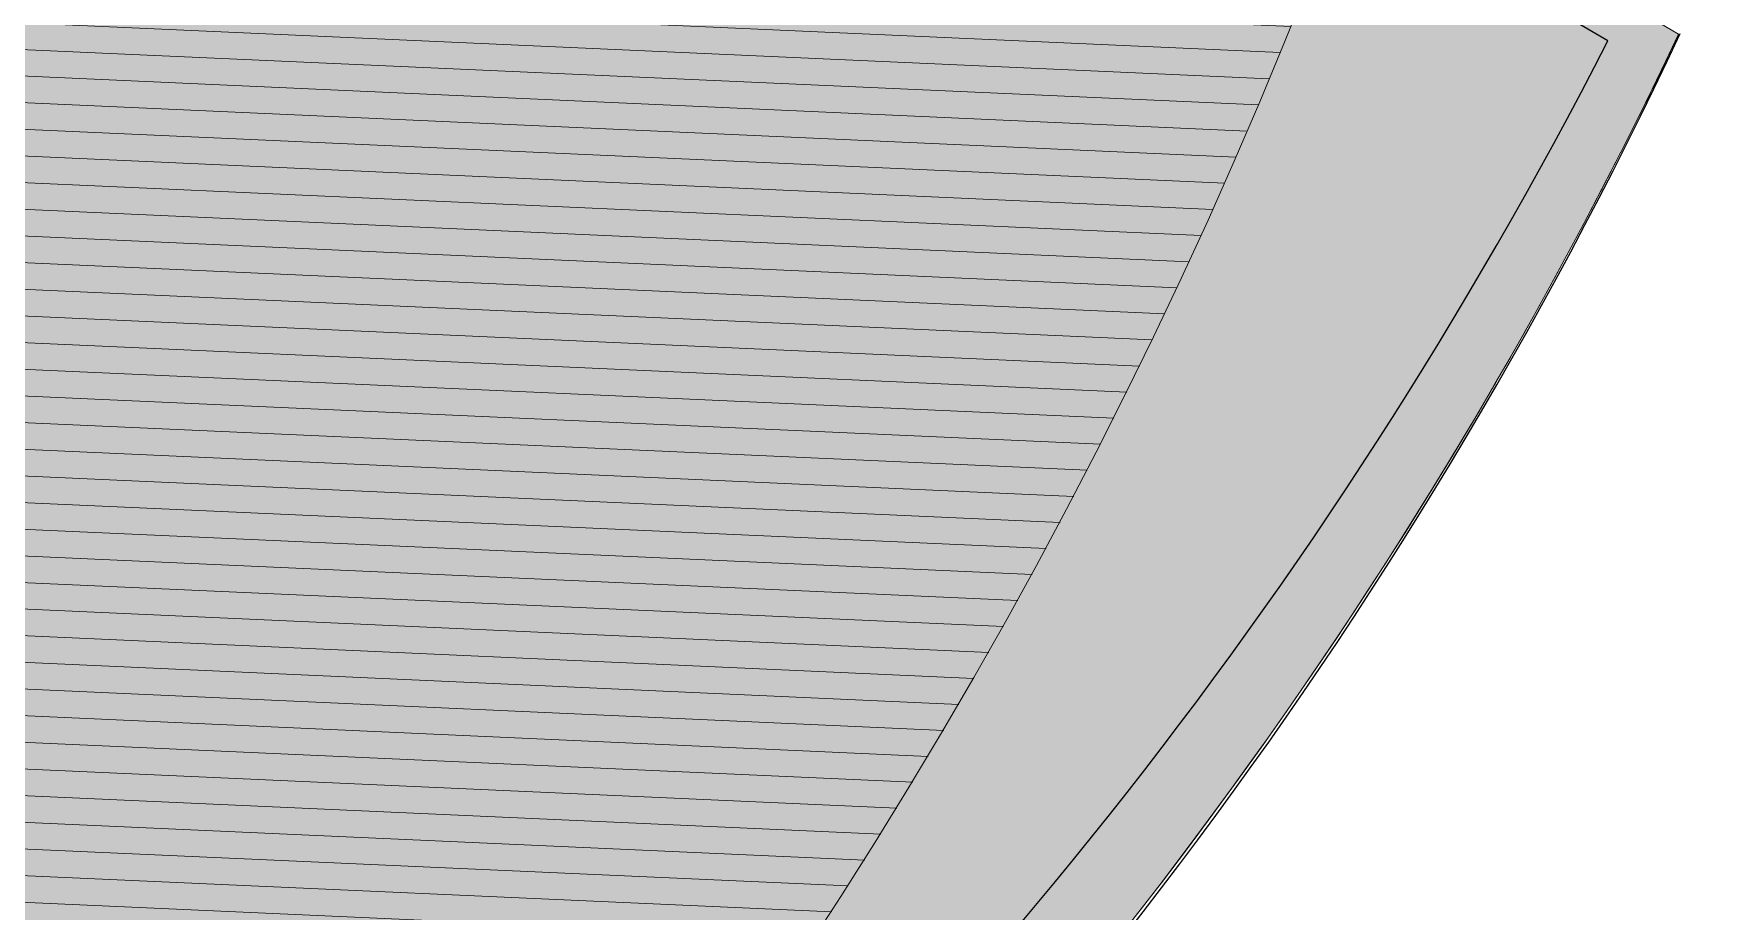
# Model space of a CAD drawing. Header units: millimetres. Extents: x -1030105 to 906887, y -616134 to 1220667.
# Drawn here: x 874748 to 882606, y -322027 to -317905 of the extents above; entities that cross this region are included whole.
import ezdxf

# ---------------------------------------------------------------- set-up
doc = ezdxf.new("R2010")
doc.units = ezdxf.units.MM
doc.header["$MEASUREMENT"] = 0
doc.linetypes.add('DASHEDX2', pattern=[38.099999999999994, 25.4, -12.7])
doc.layers.add('A-Wall', color=6, linetype='Continuous', lineweight=9)
doc.layers.add('QH_Ki hieu', color=6, linetype='Continuous', lineweight=15)
for name, color, linetype in [('A-WALL-PATT', 7, 'Continuous'), ('DA-ROOF-OTLN', 6, 'DASHEDX2'), ('XR-BC-Frame outside$0$LBC - BEACH CLUB - 240809 DG Rev$0$DA-DOOR-WIND', 21, 'Continuous')]:
    doc.layers.add(name, color=color, linetype=linetype)
doc.layers.add('TMB-KHU B-XREF$0$GRASS', color=95, linetype='Continuous', lineweight=0, transparency=0.6)

# ---------------------------------------------------------------- blocks, each defined once
blk = doc.blocks.new('XR-BC-Frame outside-flat-1')
at = {"layer": 'XR-BC-Frame outside$0$LBC - BEACH CLUB - 240809 DG Rev$0$DA-DOOR-WIND'}
blk.add_line((-7099512.014223868, -1075366.685600756), (-7102584.520079021, -1073556.841338855), dxfattribs=at)
for centre, radius, start, end in [((-7119072.324118378, -1065952.387148925), 22000, 240.2370854403487, 334.7629145596516), ((-7118901.668796401, -1065402.685622944), 21800, 242.1978285747222, 332.8021714252797)]:
    blk.add_arc(centre, radius, start, end, dxfattribs=at)
blk = doc.blocks.new('111111')
at = {"layer": 'A-WALL-PATT', "extrusion": (2.643228823645613e-09, 1.168364264361378e-09, 1)}
h = blk.add_hatch(color=255, dxfattribs=at)
h.dxf.hatch_style = 1
edge = h.paths.add_edge_path()
edge.add_arc((480219.7858931146, 1167791.09787471), 17.95625409759747, 175.2346372613609, 227.6738886339441, ccw=False)
edge.add_line((480201.8917090598, 1167792.589597952), (480202.2315401692, 1167792.561300864))
edge.add_arc((480222.4309556005, 1167791.040519092), 20.25658315083546, 175.6944150595487, 187.7190087789885)
edge.add_line((480202.3579235652, 1167788.319757092), (480204.5997450022, 1167789.337117267))
edge.add_arc((480222.0476552981, 1167797.118478969), 19.10442785426783, 145.1693927360603, 204.035758603613, ccw=False)
edge.add_line((480206.3658961516, 1167808.030013862), (480206.6457893145, 1167807.835217236))
edge.add_arc((480223.0313465552, 1167796.478204828), 19.93660494947684, 145.2737387224778, 152.2700192400054)
edge.add_line((480205.3844553026, 1167805.754812292), (480206.8575468386, 1167804.988690058))
edge.add_arc((480231.0203084841, 1167792.174037628), 27.35058257521144, 127.1256568996294, 152.0608829801929, ccw=False)
edge.add_line((480214.5124518351, 1167813.981032746), (480214.7174762934, 1167813.708542601))
edge.add_arc((480233.0424835267, 1167789.484511103), 30.37448916589842, 127.1067944420845, 131.2827606693089)
edge.add_line((480213.002136852, 1167812.309806221), (480214.060896104, 1167811.125455194))
edge.add_arc((480230.7274916021, 1167792.48184055), 25.00719441514041, 111.29988397985139, 131.7953544591053, ccw=False)
edge.add_arc((480220.8178296905, 1167817.89892954), 2.273381310523913, 291.3001728592886, 371.6272930335114)
edge.add_line((480223.0445597488, 1167818.35711709), (480222.2074872507, 1167822.425177181))
edge.add_arc((480227.0263550354, 1167798.802406044), 24.10926798767607, 64.48341949209521, 101.52971700896461, ccw=False)
edge.add_line((480237.4119592053, 1167820.560072025), (480238.6302300879, 1167822.408209587))
edge.add_line((480238.6302300878, 1167822.408209587), (480238.998944281, 1167822.16515746))
edge.add_arc((480239.8746579178, 1167820.981961209), 1.472014858031872, 56.60337364703821, 126.50608464958711, ccw=False)
edge.add_line((480240.6849013855, 1167822.210917378), (480243.0575554438, 1167820.646640719))
edge.add_arc((480242.2473126057, 1167819.417685503), 1.472013714957934, -13.299398889197107, 56.60337364721141, ccw=False)
edge.add_line((480243.6798488061, 1167819.079064165), (480244.0439820262, 1167818.838993168))
edge.add_line((480244.0439820262, 1167818.838993168), (480242.8060087438, 1167816.961268645))
edge.add_arc((480226.859658937, 1167798.957619081), 24.05031122019738, 22.08605235720961, 48.46776523492463, ccw=False)
edge.add_arc((480251.2524682179, 1167808.853456705), 2.273381310464571, 202.0361058680608, 287.0475638986841)
edge.add_line((480251.9189451343, 1167806.67996387), (480256.097917685, 1167807.961398394))
edge.add_arc((480232.9590440986, 1167798.477079689), 25.00719440767582, 288.0577122889798, 382.28807612535155, ccw=False)
edge.add_arc((480241.4153687264, 1167772.540225884), 2.273381310464986, 108.0585981395158, 193.7360100087398)
edge.add_line((480239.2070059465, 1167772.000414422), (480240.2324876577, 1167767.805179974))
edge.add_arc((480230.1419404856, 1167786.513554928), 21.25611525313659, 298.3406434867571, 302.8931188944929)
edge.add_line((480241.6855757181, 1167768.665111823), (480241.8707677272, 1167768.378773164))
edge.add_arc((480230.1419404829, 1167786.513554935), 21.59712245720434, 279.07103371546197, 302.8931188901852, ccw=False)
edge.add_line((480233.5469180391, 1167765.186533899), (480233.4931552357, 1167765.523276336))
edge.add_arc((480233.8486393159, 1167765.580031348), 0.3599861978954548, 10.237620173101675, 189.0710337108366, ccw=False)
edge.add_line((480234.2028942176, 1167765.644012026), (480234.0128835124, 1167766.429603166))
edge.add_arc((480230.3786145685, 1167781.455332801), 15.45899291117491, 242.6808204078638, 283.59698255433034, ccw=False)
edge.add_line((480223.2837562917, 1167767.720579514), (480222.8072664452, 1167766.55334782))
edge.add_arc((480232.8286476266, 1167791.860390475), 27.21900969372033, 248.3968407838984, 251.8019688948235)
edge.add_line((480224.3280890092, 1167766.00279987), (480224.221790846, 1167765.678783499))
edge.add_arc((480232.4777079789, 1167790.844024422), 26.48489226696013, 201.3728077976264, 251.8369778060728, ccw=False)
edge.add_line((480207.8142114389, 1167781.192006145), (480206.4037020448, 1167779.643295028))
edge.add_arc((480219.7894808211, 1167791.099284637), 17.61870515598718, 220.5579989796274, 227.6683501628283)
edge.add_line((480207.9246751551, 1167778.074494509), (480207.6950581236, 1167777.822379599))
at = {"layer": 'A-Wall', "extrusion": (2.643228823646299e-09, 1.168364264361702e-09, 1), "elevation": 0.03806475069832382}
blk.add_lwpolyline([(480207.6950581233, 1167777.822379598, -0.2328878377101954), (480201.8917090599, 1167792.589597952), (480202.231540169, 1167792.561300864, 0.05251538496944803), (480202.3579235647, 1167788.319757091), (480204.5997450018, 1167789.337117266, -0.2626546181741475), (480206.3658961517, 1167808.030013862), (480206.6457893146, 1167807.835217236, 0.03053651885314964), (480205.3844553026, 1167805.754812292), (480206.8575468385, 1167804.988690058, -0.1092318010861941), (480214.5124518352, 1167813.981032746), (480214.7174762934, 1167813.7085426, 0.01822310681375), (480213.0021368517, 1167812.309806221), (480214.0608961037, 1167811.125455194, -0.08966752457732981), (480221.643644639, 1167815.780842607, 0.3655874912846441), (480223.0445597488, 1167818.357117089), (480222.2074872504, 1167822.425177181, -0.1630677176795841), (480237.4119592052, 1167820.560072025), (480238.6302300875, 1167822.408209587), (480238.9989442808, 1167822.16515746, -0.3148321466877497), (480240.6849013849, 1167822.210917378), (480243.0575554435, 1167820.646640718, -0.3148324417924367), (480243.6798488057, 1167819.079064165), (480244.0439820261, 1167818.838993168), (480242.8060087435, 1167816.961268644, -0.1156230875817272), (480249.1451628543, 1167808.000504954, 0.3889362886530088), (480251.9189451341, 1167806.67996387), (480256.0979176848, 1167807.961398393, -0.4360080856279802), (480240.7106443744, 1167774.701620381, 0.3922854151885992), (480239.2070059464, 1167772.000414422), (480240.2324876575, 1167767.805179974, 0.01986653426235281), (480241.685575718, 1167768.665111823), (480241.8707677272, 1167768.378773164, -0.104319423563129), (480233.5469180389, 1167765.186533899), (480233.4931552354, 1167765.523276336, -0.9898710832779887), (480234.2028942175, 1167765.644012026), (480234.0128835124, 1167766.429603166, -0.1804517090033734), (480223.2837562913, 1167767.720579514), (480222.8072664448, 1167766.553347821, 0.01485876762310351), (480224.3280890086, 1167766.00279987), (480224.2217908453, 1167765.678783499, -0.2238204854565347), (480207.8142114386, 1167781.192006144), (480206.4037020448, 1167779.643295028, 0.03103471776045982), (480207.9246751549, 1167778.074494509)], format="xyb", close=True, dxfattribs=at)
at = {"extrusion": (2.643228823645945e-09, 1.168364264361599e-09, 1), "xscale": 0.001136690655233559, "yscale": 0.001136690655233559, "zscale": 0.001136690655233559, "rotation": 47.67388863394415}
blk.add_blockref('XR-BC-Frame outside-flat-1', (484786.0463419323, 1174597.0426995, 0.01545138014929481), dxfattribs=at)

msp = doc.modelspace()

# ---------------------------------------------------------------- hatches: boundary and pattern name
at = {"layer": 'QH_Ki hieu', "ltscale": 5}
h = msp.add_hatch(dxfattribs=at)
h.set_pattern_fill('ANSI31', color=256, scale=1000, angle=-47.56871865490706)
h.set_pattern_definition([(357.431281345093, (-1184316855.143314, -434748462.9681519), (5.602197619936724, 124.8743984242854), [])])
edge = h.paths.add_edge_path()
edge.add_arc((857549.6717386674, -308526.9851848008), 24915.76744409949, -47.56871865490706, 312.4312813450929)
at = {"layer": 'TMB-KHU B-XREF$0$GRASS', "true_color": 0x3d6827}
h = msp.add_hatch(dxfattribs=at)
h.set_pattern_fill('CROSS', color=79, scale=1150, angle=0.09853093059108536)
h.set_pattern_definition([(0.09853093059108589, (-1184316855.143314, -434748462.9681519), (287.0051644957563, 287.9939852718522), [143.75, -431.2499999999999]), (90.09853093059105, (-1184316783.144818, -434748534.719443), (-287.9939852718521, 287.0051644957563), [143.75, -431.2499999999999])])
edge = h.paths.add_edge_path()
edge.add_line((884424.7444579639, -321045.1946212435), (883365.4553785942, -322234.518629648))
edge.add_arc((868162.0632198434, -317893.7322994336), 15810.93163273874, -23.572518953837516, -15.934803388426076, ccw=False)
edge.add_arc((828285.39414916, -296827.9692373346), 60877.31875720411, -28.95529163901699, -26.73726675754972, ccw=False)
edge.add_line((881552.9105826542, -326300.3229276384), (886371.4487074642, -327439.5239508313))
edge.add_line((886371.4487075601, -327439.5239509051), (886353.4424223457, -317138.8319769716))
edge.add_line((886353.4424223732, -317138.8319770214), (884424.7444579641, -321045.1946213152))

# ---------------------------------------------------------------- linework, layer by layer
at = {"layer": 'A-Wall', "extrusion": (1.653306188088354e-06, -3.724823939533036e-07, 0.9999999999985639), "elevation": 38.08261807612951}
msp.add_lwpolyline([(834175.2437505391, -304362.4048349709, -0.2328878377101954), (840320.793718192, -291829.4504347976), (840504.1056644169, -292066.9303924912, 0.05251538496944803), (837824.6618067821, -294666.3381642101), (839815.843470023, -295518.3753536803, -0.2626546181741475), (853003.1823950016, -285571.1723008673), (853042.7969415801, -285868.5452785242, 0.03053651885314964), (850943.189987085, -286284.1467069477), (851319.9437440956, -287695.4596387472, -0.1092318010861941), (861702.7038132097, -287329.6332077837), (861647.4301173609, -287624.4972757663, 0.01822310681375), (859721.0477344922, -287340.7014863581), (859580.3002835023, -288731.1643494426, -0.08966752457732981), (867103.8240237514, -290892.4404642564, 0.3655874912846441), (869608.2885350484, -290273.1867355429), (871753.2820095237, -287315.2202744635, -0.1630677176795841), (879565.8622562523, -298295.9105015291), (881489.0773954462, -297990.1934517804), (881550.069724828, -298373.8860584238, -0.3148321466877497), (882580.393085877, -299441.5856338713), (882972.7124014576, -301910.7736136907, -0.3148324417924367), (882324.0586250727, -303245.2386198826), (882384.2681117064, -303624.1870644413), (880430.1459730287, -303934.6691174111, -0.1156230875817272), (878373.2959627354, -313369.4732316339, 0.3889362886530088), (879161.9643253948, -315954.4974174037), (882474.3247560024, -317907.7906701402, -0.4360080856279802), (851743.2097470292, -327654.8285509621, 0.3922854151885992), (849096.6491686518, -328281.5201147155), (846980.8887770727, -331437.3165500281, 0.01986653426235281), (848401.7275007325, -331870.5844515632), (848325.690145034, -332160.7883808019, -0.104319423563129), (841312.4927229946, -328649.8713958704), (841499.2647747278, -328415.1029980553, -0.9898710832779887), (841998.8968049885, -328804.3503446084), (842396.2880539487, -328214.7133607345, -0.1804517090033734), (836866.9637496239, -320481.0473829547), (835826.1710562387, -320864.3616939351, 0.01485876762310351), (836371.24653078, -322178.7288413889), (836097.7433988481, -322302.0010473247, -0.2238204854565347), (836434.1907385741, -302439.926638585), (834591.3300785216, -302443.0962376323, 0.03103471776045982), (834475.2433082078, -304361.8888553725)], format="xyb", close=True, dxfattribs=at)
at = {"layer": 'A-Wall', "extrusion": (1.653306188088354e-06, -3.724823939533039e-07, 0.9999999999985639), "elevation": 38.05310358676153}
msp.add_lwpolyline([(881656.1382983151, -317425.3068083578), (882474.3255832986, -317907.7904440727)], dxfattribs=at)
at = {"layer": 'A-Wall', "extrusion": (1.653306188088354e-06, -3.724823939533039e-07, 0.9999999999985639), "elevation": 38.05310358676181}
msp.add_lwpolyline([(861786.4742173895, -330495.9344851475, 0.2999483217423049), (882474.3255830657, -317907.7904440727)], format="xyb", dxfattribs=at)
at = {"layer": 'QH_Ki hieu', "ltscale": 5}
msp.add_circle((857549.6717386674, -308526.9851848008, 14.31431078371812), 24915.76744409949, dxfattribs=at)

# ---------------------------------------------------------------- block references
at = {"layer": 'DA-ROOF-OTLN', "color": 66, "true_color": 0x5d8311, "extrusion": (1.650660567056104e-06, -3.713194567142038e-07, 0.9999999999985687), "xscale": 879.746829444427, "yscale": 879.746829444427, "zscale": 879.746829444427, "rotation": 312.4246562402255}
msp.add_blockref('111111', (-1042519697.339903, -381528433.055257, 4.592712676685551), dxfattribs=at)

doc.saveas('drawing.dxf')
